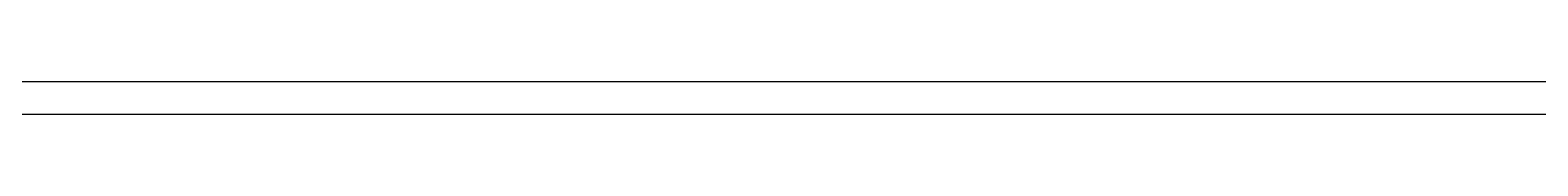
# Model space of a CAD drawing. Header units: millimetres. Extents: x 45 to 209, y 90 to 189.
# Drawn here: x 86.14 to 95.86, y 116.37 to 116.57 of the extents above; entities that cross this region are included whole.
import ezdxf

# ---------------------------------------------------------------- set-up
doc = ezdxf.new("R2010")
doc.units = ezdxf.units.MM
doc.layers.add('TopLayer', color=1, linetype='Continuous')

msp = doc.modelspace()

# ---------------------------------------------------------------- linework, layer by layer
at = {"layer": 'TopLayer'}
for p, q in [((100.32068074, 116.57278184), (83.96598649999999, 116.57278184)), ((83.96598649999999, 116.36560166), (100.32068074, 116.36560166))]:
    msp.add_line(p, q, dxfattribs=at)

doc.saveas('drawing.dxf')
